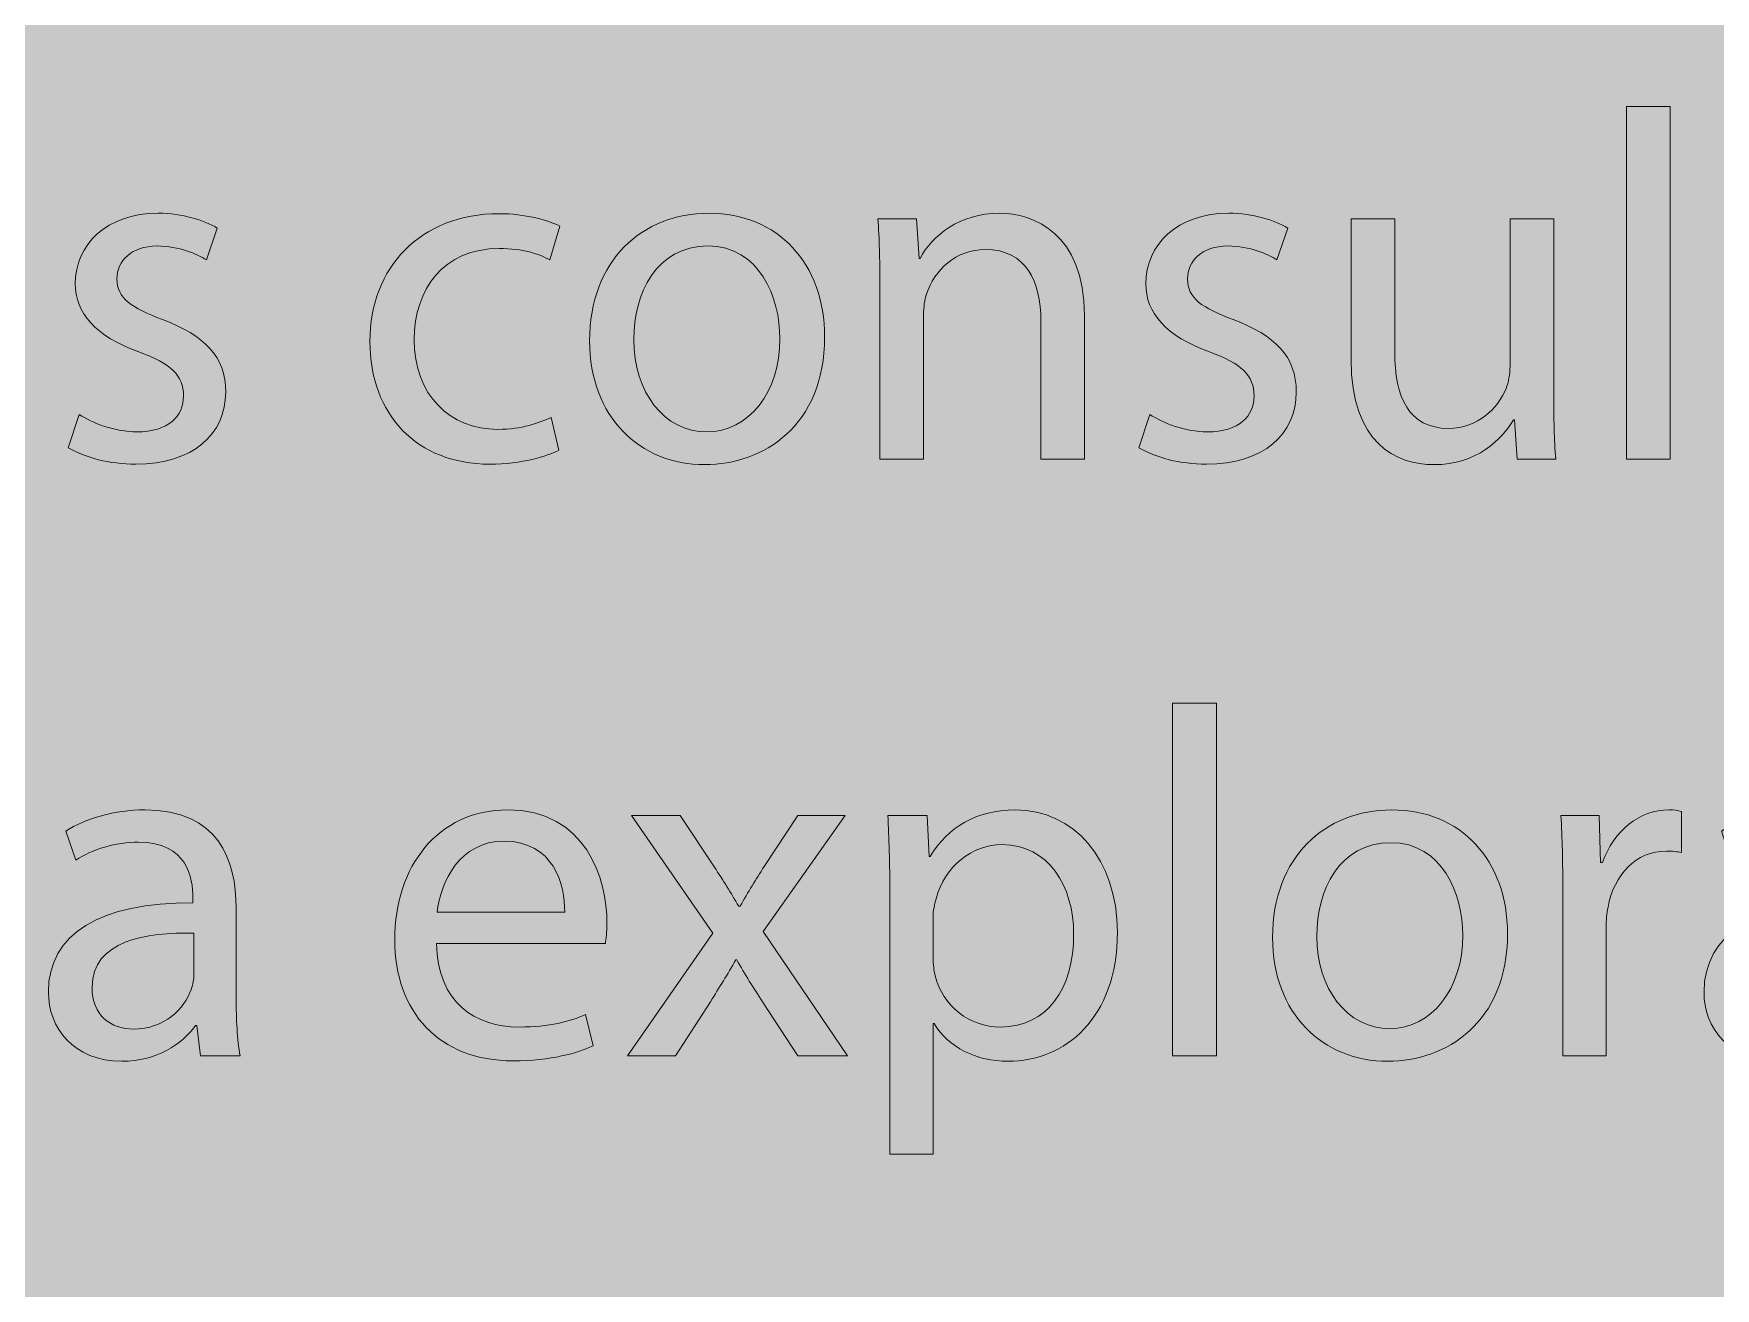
# Model space of a CAD drawing. Header units: inches. Extents: x -507 to 1392, y -754 to 68.
# Drawn here: x -96.98 to -56.38, y -101.86 to -71.57 of the extents above; entities that cross this region are included whole.
import ezdxf

# ---------------------------------------------------------------- set-up
doc = ezdxf.new("R2010")
doc.units = ezdxf.units.IN
doc.header["$MEASUREMENT"] = 0
doc.layers.add('Front', color=7, linetype='Continuous')
picture_1 = doc.add_image_def('image1.png', size_in_pixel=(3301, 2181))
picture_2 = doc.add_image_def('image10.png', size_in_pixel=(3013, 3012))

# ---------------------------------------------------------------- blocks, each defined once
blk = doc.blocks.new('block 3')
at = {"layer": 'Front', "true_color": 0x326699}
h = blk.add_hatch(color=165, dxfattribs=at)
h.dxf.hatch_style = 2
h.paths.add_polyline_path([(-211, -462.1), (-211, 61.249), (581, 61.249), (581, -462.1)])
at = {"layer": 'Front'}
image = blk.add_image(picture_1, insert=(-211, -462.191), size_in_units=(792.24, 523.44), dxfattribs=at)
blk = doc.blocks.new('block 48')
at = {"layer": 'Front', "true_color": 0x231f20}
h = blk.add_hatch(color=250, dxfattribs=at)
h.dxf.hatch_style = 2
h.paths.add_polyline_path([(-58.529, -73.33), (-57.474, -73.33), (-57.474, -81.845), (-58.529, -81.845)])
h = blk.add_hatch(color=250, dxfattribs=at)
h.dxf.hatch_style = 2
edge = h.paths.add_edge_path()
edge.add_spline(control_points=[(-95.885, -80.766), (-95.573, -80.97), (-95.021, -81.186), (-94.493, -81.186), (-93.726, -81.186), (-93.366, -80.802), (-93.366, -80.322), (-93.366, -79.818), (-93.666, -79.542), (-94.445, -79.254), (-95.489, -78.883), (-95.98, -78.307), (-95.98, -77.611), (-95.98, -76.676), (-95.225, -75.909), (-93.978, -75.909), (-93.39, -75.909), (-92.874, -76.076), (-92.55, -76.268), (-92.55, -76.268), (-92.814, -77.036), (-92.814, -77.036), (-93.042, -76.892), (-93.462, -76.7), (-94.001, -76.7), (-94.625, -76.7), (-94.973, -77.06), (-94.973, -77.492), (-94.973, -77.971), (-94.625, -78.187), (-93.87, -78.475), (-92.862, -78.859), (-92.347, -79.363), (-92.347, -80.226), (-92.347, -81.246), (-93.138, -81.965), (-94.518, -81.965), (-95.153, -81.965), (-95.741, -81.809), (-96.148, -81.569), (-96.148, -81.569), (-95.885, -80.766), (-95.885, -80.766)], knot_values=[0, 0, 0, 0, 1, 1, 1, 2, 2, 2, 3, 3, 3, 4, 4, 4, 5, 5, 5, 6, 6, 6, 7, 7, 7, 8, 8, 8, 9, 9, 9, 10, 10, 10, 11, 11, 11, 12, 12, 12, 13, 13, 13, 14, 14, 14, 14], degree=3, periodic=1)
h = blk.add_hatch(color=250, dxfattribs=at)
h.dxf.hatch_style = 2
edge = h.paths.add_edge_path()
edge.add_spline(control_points=[(-84.307, -81.629), (-84.583, -81.773), (-85.194, -81.965), (-85.974, -81.965), (-87.725, -81.965), (-88.865, -80.778), (-88.865, -79.003), (-88.865, -77.216), (-87.641, -75.92), (-85.746, -75.92), (-85.123, -75.92), (-84.571, -76.076), (-84.283, -76.22), (-84.283, -76.22), (-84.523, -77.036), (-84.523, -77.036), (-84.775, -76.892), (-85.17, -76.76), (-85.746, -76.76), (-87.078, -76.76), (-87.797, -77.744), (-87.797, -78.955), (-87.797, -80.298), (-86.934, -81.125), (-85.782, -81.125), (-85.183, -81.125), (-84.787, -80.97), (-84.487, -80.838), (-84.487, -80.838), (-84.307, -81.629), (-84.307, -81.629)], knot_values=[0, 0, 0, 0, 1, 1, 1, 2, 2, 2, 3, 3, 3, 4, 4, 4, 5, 5, 5, 6, 6, 6, 7, 7, 7, 8, 8, 8, 9, 9, 9, 10, 10, 10, 10], degree=3, periodic=1)
h = blk.add_hatch(color=250, dxfattribs=at)
h.dxf.hatch_style = 2
edge = h.paths.add_edge_path()
edge.add_spline(control_points=[(-77.888, -78.895), (-77.888, -81.042), (-79.375, -81.977), (-80.778, -81.977), (-82.35, -81.977), (-83.561, -80.826), (-83.561, -78.991), (-83.561, -77.048), (-82.29, -75.909), (-80.683, -75.909), (-79.015, -75.909), (-77.888, -77.12), (-77.888, -78.895)], knot_values=[0, 0, 0, 0, 1, 1, 1, 2, 2, 2, 3, 3, 3, 4, 4, 4, 4], degree=3, periodic=1)
edge = h.paths.add_edge_path()
edge.add_spline(control_points=[(-82.494, -78.955), (-82.494, -80.226), (-81.762, -81.186), (-80.73, -81.186), (-79.723, -81.186), (-78.967, -80.238), (-78.967, -78.931), (-78.967, -77.947), (-79.459, -76.7), (-80.707, -76.7), (-81.954, -76.7), (-82.494, -77.852), (-82.494, -78.955)], knot_values=[0, 0, 0, 0, 1, 1, 1, 2, 2, 2, 3, 3, 3, 4, 4, 4, 4], degree=3, periodic=1)
h = blk.add_hatch(color=250, dxfattribs=at)
h.dxf.hatch_style = 2
edge = h.paths.add_edge_path()
edge.add_spline(control_points=[(-76.553, -77.611), (-76.553, -77.012), (-76.565, -76.52), (-76.601, -76.041), (-76.601, -76.041), (-75.666, -76.041), (-75.666, -76.041), (-75.666, -76.041), (-75.605, -77), (-75.605, -77), (-75.605, -77), (-75.582, -77), (-75.582, -77), (-75.294, -76.448), (-74.622, -75.909), (-73.663, -75.909), (-72.859, -75.909), (-71.612, -76.388), (-71.612, -78.379), (-71.612, -78.379), (-71.612, -81.845), (-71.612, -81.845), (-71.612, -81.845), (-72.667, -81.845), (-72.667, -81.845), (-72.667, -81.845), (-72.667, -78.499), (-72.667, -78.499), (-72.667, -77.563), (-73.015, -76.784), (-74.011, -76.784), (-74.706, -76.784), (-75.246, -77.276), (-75.426, -77.863), (-75.474, -77.995), (-75.498, -78.175), (-75.498, -78.355), (-75.498, -78.355), (-75.498, -81.845), (-75.498, -81.845), (-75.498, -81.845), (-76.553, -81.845), (-76.553, -81.845), (-76.553, -81.845), (-76.553, -77.611), (-76.553, -77.611)], knot_values=[0, 0, 0, 0, 1, 1, 1, 2, 2, 2, 3, 3, 3, 4, 4, 4, 5, 5, 5, 6, 6, 6, 7, 7, 7, 8, 8, 8, 9, 9, 9, 10, 10, 10, 11, 11, 11, 12, 12, 12, 13, 13, 13, 14, 14, 14, 15, 15, 15, 15], degree=3, periodic=1)
h = blk.add_hatch(color=250, dxfattribs=at)
h.dxf.hatch_style = 2
edge = h.paths.add_edge_path()
edge.add_spline(control_points=[(-70.037, -80.766), (-69.725, -80.97), (-69.173, -81.186), (-68.646, -81.186), (-67.878, -81.186), (-67.519, -80.802), (-67.519, -80.322), (-67.519, -79.818), (-67.818, -79.542), (-68.598, -79.254), (-69.641, -78.883), (-70.133, -78.307), (-70.133, -77.611), (-70.133, -76.676), (-69.377, -75.909), (-68.13, -75.909), (-67.542, -75.909), (-67.026, -76.076), (-66.703, -76.268), (-66.703, -76.268), (-66.967, -77.036), (-66.967, -77.036), (-67.194, -76.892), (-67.614, -76.7), (-68.154, -76.7), (-68.778, -76.7), (-69.125, -77.06), (-69.125, -77.492), (-69.125, -77.971), (-68.778, -78.187), (-68.022, -78.475), (-67.015, -78.859), (-66.499, -79.363), (-66.499, -80.226), (-66.499, -81.246), (-67.291, -81.965), (-68.67, -81.965), (-69.305, -81.965), (-69.893, -81.809), (-70.301, -81.569), (-70.301, -81.569), (-70.037, -80.766), (-70.037, -80.766)], knot_values=[0, 0, 0, 0, 1, 1, 1, 2, 2, 2, 3, 3, 3, 4, 4, 4, 5, 5, 5, 6, 6, 6, 7, 7, 7, 8, 8, 8, 9, 9, 9, 10, 10, 10, 11, 11, 11, 12, 12, 12, 13, 13, 13, 14, 14, 14, 14], degree=3, periodic=1)
h = blk.add_hatch(color=250, dxfattribs=at)
h.dxf.hatch_style = 2
edge = h.paths.add_edge_path()
edge.add_spline(control_points=[(-60.284, -80.262), (-60.284, -80.862), (-60.272, -81.39), (-60.236, -81.845), (-60.236, -81.845), (-61.171, -81.845), (-61.171, -81.845), (-61.171, -81.845), (-61.231, -80.898), (-61.231, -80.898), (-61.231, -80.898), (-61.255, -80.898), (-61.255, -80.898), (-61.531, -81.366), (-62.143, -81.977), (-63.174, -81.977), (-64.085, -81.977), (-65.177, -81.474), (-65.177, -79.435), (-65.177, -79.435), (-65.177, -76.041), (-65.177, -76.041), (-65.177, -76.041), (-64.122, -76.041), (-64.122, -76.041), (-64.122, -76.041), (-64.122, -79.254), (-64.122, -79.254), (-64.122, -80.358), (-63.786, -81.102), (-62.826, -81.102), (-62.119, -81.102), (-61.627, -80.61), (-61.435, -80.142), (-61.375, -79.986), (-61.339, -79.794), (-61.339, -79.603), (-61.339, -79.603), (-61.339, -76.041), (-61.339, -76.041), (-61.339, -76.041), (-60.284, -76.041), (-60.284, -76.041), (-60.284, -76.041), (-60.284, -80.262), (-60.284, -80.262)], knot_values=[0, 0, 0, 0, 1, 1, 1, 2, 2, 2, 3, 3, 3, 4, 4, 4, 5, 5, 5, 6, 6, 6, 7, 7, 7, 8, 8, 8, 9, 9, 9, 10, 10, 10, 11, 11, 11, 12, 12, 12, 13, 13, 13, 14, 14, 14, 15, 15, 15, 15], degree=3, periodic=1)
h = blk.add_hatch(color=250, dxfattribs=at)
h.dxf.hatch_style = 2
h.paths.add_polyline_path([(-69.485, -87.73), (-68.429, -87.73), (-68.429, -96.246), (-69.485, -96.246)])
h = blk.add_hatch(color=250, dxfattribs=at)
h.dxf.hatch_style = 2
edge = h.paths.add_edge_path()
edge.add_spline(control_points=[(-92.958, -96.246), (-92.958, -96.246), (-93.042, -95.514), (-93.042, -95.514), (-93.042, -95.514), (-93.078, -95.514), (-93.078, -95.514), (-93.402, -95.97), (-94.025, -96.377), (-94.853, -96.377), (-96.028, -96.377), (-96.628, -95.55), (-96.628, -94.71), (-96.628, -93.307), (-95.381, -92.54), (-93.138, -92.552), (-93.138, -92.552), (-93.138, -92.432), (-93.138, -92.432), (-93.138, -91.952), (-93.27, -91.088), (-94.457, -91.088), (-94.997, -91.088), (-95.561, -91.256), (-95.968, -91.52), (-95.968, -91.52), (-96.208, -90.825), (-96.208, -90.825), (-95.729, -90.513), (-95.033, -90.309), (-94.301, -90.309), (-92.526, -90.309), (-92.095, -91.52), (-92.095, -92.684), (-92.095, -92.684), (-92.095, -94.854), (-92.095, -94.854), (-92.095, -95.358), (-92.071, -95.85), (-91.999, -96.246), (-91.999, -96.246), (-92.958, -96.246), (-92.958, -96.246)], knot_values=[0, 0, 0, 0, 1, 1, 1, 2, 2, 2, 3, 3, 3, 4, 4, 4, 5, 5, 5, 6, 6, 6, 7, 7, 7, 8, 8, 8, 9, 9, 9, 10, 10, 10, 11, 11, 11, 12, 12, 12, 13, 13, 13, 14, 14, 14, 14], degree=3, periodic=1)
edge = h.paths.add_edge_path()
edge.add_spline(control_points=[(-93.114, -93.283), (-94.266, -93.259), (-95.573, -93.463), (-95.573, -94.59), (-95.573, -95.274), (-95.117, -95.598), (-94.577, -95.598), (-93.822, -95.598), (-93.342, -95.118), (-93.174, -94.626), (-93.138, -94.519), (-93.114, -94.398), (-93.114, -94.291), (-93.114, -94.291), (-93.114, -93.283), (-93.114, -93.283)], knot_values=[0, 0, 0, 0, 1, 1, 1, 2, 2, 2, 3, 3, 3, 4, 4, 4, 5, 5, 5, 5], degree=3, periodic=1)
h = blk.add_hatch(color=250, dxfattribs=at)
h.dxf.hatch_style = 2
edge = h.paths.add_edge_path()
edge.add_spline(control_points=[(-87.257, -93.535), (-87.233, -94.962), (-86.321, -95.55), (-85.266, -95.55), (-84.511, -95.55), (-84.055, -95.418), (-83.659, -95.25), (-83.659, -95.25), (-83.479, -96.006), (-83.479, -96.006), (-83.851, -96.174), (-84.486, -96.366), (-85.41, -96.366), (-87.197, -96.366), (-88.265, -95.19), (-88.265, -93.439), (-88.265, -91.688), (-87.233, -90.309), (-85.542, -90.309), (-83.647, -90.309), (-83.143, -91.976), (-83.143, -93.043), (-83.143, -93.259), (-83.167, -93.427), (-83.179, -93.535), (-83.179, -93.535), (-87.257, -93.535), (-87.257, -93.535)], knot_values=[0, 0, 0, 0, 1, 1, 1, 2, 2, 2, 3, 3, 3, 4, 4, 4, 5, 5, 5, 6, 6, 6, 7, 7, 7, 8, 8, 8, 9, 9, 9, 9], degree=3, periodic=1)
edge = h.paths.add_edge_path()
edge.add_spline(control_points=[(-84.163, -92.779), (-84.151, -92.108), (-84.438, -91.064), (-85.626, -91.064), (-86.693, -91.064), (-87.161, -92.048), (-87.245, -92.779), (-87.245, -92.779), (-84.163, -92.779), (-84.163, -92.779)], knot_values=[0, 0, 0, 0, 1, 1, 1, 2, 2, 2, 3, 3, 3, 3], degree=3, periodic=1)
h = blk.add_hatch(color=250, dxfattribs=at)
h.dxf.hatch_style = 2
edge = h.paths.add_edge_path()
edge.add_spline(control_points=[(-81.377, -90.441), (-81.377, -90.441), (-80.549, -91.688), (-80.549, -91.688), (-80.333, -92.012), (-80.153, -92.312), (-79.962, -92.636), (-79.962, -92.636), (-79.926, -92.636), (-79.926, -92.636), (-79.734, -92.288), (-79.542, -91.988), (-79.35, -91.676), (-79.35, -91.676), (-78.535, -90.441), (-78.535, -90.441), (-78.535, -90.441), (-77.395, -90.441), (-77.395, -90.441), (-77.395, -90.441), (-79.374, -93.247), (-79.374, -93.247), (-79.374, -93.247), (-77.335, -96.246), (-77.335, -96.246), (-77.335, -96.246), (-78.535, -96.246), (-78.535, -96.246), (-78.535, -96.246), (-79.386, -94.938), (-79.386, -94.938), (-79.614, -94.603), (-79.806, -94.279), (-80.01, -93.931), (-80.01, -93.931), (-80.034, -93.931), (-80.034, -93.931), (-80.226, -94.279), (-80.429, -94.59), (-80.646, -94.938), (-80.646, -94.938), (-81.485, -96.246), (-81.485, -96.246), (-81.485, -96.246), (-82.648, -96.246), (-82.648, -96.246), (-82.648, -96.246), (-80.585, -93.283), (-80.585, -93.283), (-80.585, -93.283), (-82.552, -90.441), (-82.552, -90.441), (-82.552, -90.441), (-81.377, -90.441), (-81.377, -90.441)], knot_values=[0, 0, 0, 0, 1, 1, 1, 2, 2, 2, 3, 3, 3, 4, 4, 4, 5, 5, 5, 6, 6, 6, 7, 7, 7, 8, 8, 8, 9, 9, 9, 10, 10, 10, 11, 11, 11, 12, 12, 12, 13, 13, 13, 14, 14, 14, 15, 15, 15, 16, 16, 16, 17, 17, 17, 18, 18, 18, 18], degree=3, periodic=1)
h = blk.add_hatch(color=250, dxfattribs=at)
h.dxf.hatch_style = 2
edge = h.paths.add_edge_path()
edge.add_spline(control_points=[(-76.312, -92.336), (-76.312, -91.592), (-76.336, -90.993), (-76.36, -90.441), (-76.36, -90.441), (-75.413, -90.441), (-75.413, -90.441), (-75.413, -90.441), (-75.365, -91.436), (-75.365, -91.436), (-75.365, -91.436), (-75.341, -91.436), (-75.341, -91.436), (-74.909, -90.729), (-74.226, -90.309), (-73.278, -90.309), (-71.875, -90.309), (-70.819, -91.496), (-70.819, -93.259), (-70.819, -95.346), (-72.091, -96.377), (-73.458, -96.377), (-74.226, -96.377), (-74.897, -96.042), (-75.245, -95.466), (-75.245, -95.466), (-75.269, -95.466), (-75.269, -95.466), (-75.269, -95.466), (-75.269, -98.62), (-75.269, -98.62), (-75.269, -98.62), (-76.312, -98.62), (-76.312, -98.62), (-76.312, -98.62), (-76.312, -92.336), (-76.312, -92.336)], knot_values=[0, 0, 0, 0, 1, 1, 1, 2, 2, 2, 3, 3, 3, 4, 4, 4, 5, 5, 5, 6, 6, 6, 7, 7, 7, 8, 8, 8, 9, 9, 9, 10, 10, 10, 11, 11, 11, 12, 12, 12, 12], degree=3, periodic=1)
edge = h.paths.add_edge_path()
edge.add_spline(control_points=[(-75.269, -93.883), (-75.269, -94.039), (-75.245, -94.183), (-75.221, -94.314), (-75.029, -95.046), (-74.394, -95.55), (-73.638, -95.55), (-72.522, -95.55), (-71.875, -94.639), (-71.875, -93.307), (-71.875, -92.144), (-72.486, -91.148), (-73.602, -91.148), (-74.322, -91.148), (-74.993, -91.664), (-75.197, -92.456), (-75.233, -92.587), (-75.269, -92.744), (-75.269, -92.887), (-75.269, -92.887), (-75.269, -93.883), (-75.269, -93.883)], knot_values=[0, 0, 0, 0, 1, 1, 1, 2, 2, 2, 3, 3, 3, 4, 4, 4, 5, 5, 5, 6, 6, 6, 7, 7, 7, 7], degree=3, periodic=1)
h = blk.add_hatch(color=250, dxfattribs=at)
h.dxf.hatch_style = 2
edge = h.paths.add_edge_path()
edge.add_spline(control_points=[(-61.4, -93.295), (-61.4, -95.442), (-62.887, -96.377), (-64.29, -96.377), (-65.861, -96.377), (-67.073, -95.226), (-67.073, -93.391), (-67.073, -91.448), (-65.801, -90.309), (-64.194, -90.309), (-62.527, -90.309), (-61.4, -91.52), (-61.4, -93.295)], knot_values=[0, 0, 0, 0, 1, 1, 1, 2, 2, 2, 3, 3, 3, 4, 4, 4, 4], degree=3, periodic=1)
edge = h.paths.add_edge_path()
edge.add_spline(control_points=[(-66.005, -93.355), (-66.005, -94.626), (-65.273, -95.586), (-64.242, -95.586), (-63.235, -95.586), (-62.479, -94.639), (-62.479, -93.331), (-62.479, -92.348), (-62.971, -91.101), (-64.218, -91.101), (-65.465, -91.101), (-66.005, -92.252), (-66.005, -93.355)], knot_values=[0, 0, 0, 0, 1, 1, 1, 2, 2, 2, 3, 3, 3, 4, 4, 4, 4], degree=3, periodic=1)
h = blk.add_hatch(color=250, dxfattribs=at)
h.dxf.hatch_style = 2
edge = h.paths.add_edge_path()
edge.add_spline(control_points=[(-60.065, -92.252), (-60.065, -91.568), (-60.077, -90.98), (-60.113, -90.441), (-60.113, -90.441), (-59.189, -90.441), (-59.189, -90.441), (-59.189, -90.441), (-59.153, -91.58), (-59.153, -91.58), (-59.153, -91.58), (-59.105, -91.58), (-59.105, -91.58), (-58.842, -90.801), (-58.206, -90.309), (-57.499, -90.309), (-57.378, -90.309), (-57.294, -90.321), (-57.198, -90.345), (-57.198, -90.345), (-57.198, -91.34), (-57.198, -91.34), (-57.307, -91.316), (-57.415, -91.304), (-57.558, -91.304), (-58.302, -91.304), (-58.83, -91.868), (-58.974, -92.66), (-58.998, -92.804), (-59.021, -92.971), (-59.021, -93.151), (-59.021, -93.151), (-59.021, -96.246), (-59.021, -96.246), (-59.021, -96.246), (-60.065, -96.246), (-60.065, -96.246), (-60.065, -96.246), (-60.065, -92.252), (-60.065, -92.252)], knot_values=[0, 0, 0, 0, 1, 1, 1, 2, 2, 2, 3, 3, 3, 4, 4, 4, 5, 5, 5, 6, 6, 6, 7, 7, 7, 8, 8, 8, 9, 9, 9, 10, 10, 10, 11, 11, 11, 12, 12, 12, 13, 13, 13, 13], degree=3, periodic=1)
h = blk.add_hatch(color=250, dxfattribs=at)
h.dxf.hatch_style = 2
edge = h.paths.add_edge_path()
edge.add_spline(control_points=[(-52.986, -96.246), (-52.986, -96.246), (-53.07, -95.514), (-53.07, -95.514), (-53.07, -95.514), (-53.106, -95.514), (-53.106, -95.514), (-53.43, -95.97), (-54.054, -96.377), (-54.881, -96.377), (-56.057, -96.377), (-56.656, -95.55), (-56.656, -94.71), (-56.656, -93.307), (-55.409, -92.54), (-53.167, -92.552), (-53.167, -92.552), (-53.167, -92.432), (-53.167, -92.432), (-53.167, -91.952), (-53.298, -91.088), (-54.485, -91.088), (-55.025, -91.088), (-55.589, -91.256), (-55.997, -91.52), (-55.997, -91.52), (-56.237, -90.825), (-56.237, -90.825), (-55.757, -90.513), (-55.062, -90.309), (-54.33, -90.309), (-52.555, -90.309), (-52.123, -91.52), (-52.123, -92.684), (-52.123, -92.684), (-52.123, -94.854), (-52.123, -94.854), (-52.123, -95.358), (-52.099, -95.85), (-52.027, -96.246), (-52.027, -96.246), (-52.986, -96.246), (-52.986, -96.246)], knot_values=[0, 0, 0, 0, 1, 1, 1, 2, 2, 2, 3, 3, 3, 4, 4, 4, 5, 5, 5, 6, 6, 6, 7, 7, 7, 8, 8, 8, 9, 9, 9, 10, 10, 10, 11, 11, 11, 12, 12, 12, 13, 13, 13, 14, 14, 14, 14], degree=3, periodic=1)
edge = h.paths.add_edge_path()
edge.add_spline(control_points=[(-53.143, -93.283), (-54.294, -93.259), (-55.601, -93.463), (-55.601, -94.59), (-55.601, -95.274), (-55.145, -95.598), (-54.605, -95.598), (-53.85, -95.598), (-53.37, -95.118), (-53.202, -94.626), (-53.167, -94.519), (-53.143, -94.398), (-53.143, -94.291), (-53.143, -94.291), (-53.143, -93.283), (-53.143, -93.283)], knot_values=[0, 0, 0, 0, 1, 1, 1, 2, 2, 2, 3, 3, 3, 4, 4, 4, 5, 5, 5, 5], degree=3, periodic=1)
at = {"layer": 'Front', "lineweight": 0}
for points in [[(-58.529, -73.33), (-57.474, -73.33), (-57.474, -81.845), (-58.529, -81.845), (-58.529, -73.33)], [(-69.485, -87.73), (-68.429, -87.73), (-68.429, -96.246), (-69.485, -96.246), (-69.485, -87.73)]]:
    blk.add_lwpolyline(points, dxfattribs=at)
for points, knots in [([(-95.885, -80.766), (-95.573, -80.97), (-95.021, -81.186), (-94.493, -81.186), (-93.726, -81.186), (-93.366, -80.802), (-93.366, -80.322), (-93.366, -79.818), (-93.666, -79.542), (-94.445, -79.254), (-95.489, -78.883), (-95.98, -78.307), (-95.98, -77.611), (-95.98, -76.676), (-95.225, -75.909), (-93.978, -75.909), (-93.39, -75.909), (-92.874, -76.076), (-92.55, -76.268), (-92.55, -76.268), (-92.814, -77.036), (-92.814, -77.036), (-93.042, -76.892), (-93.462, -76.7), (-94.001, -76.7), (-94.625, -76.7), (-94.973, -77.06), (-94.973, -77.492), (-94.973, -77.971), (-94.625, -78.187), (-93.87, -78.475), (-92.862, -78.859), (-92.347, -79.363), (-92.347, -80.226), (-92.347, -81.246), (-93.138, -81.965), (-94.518, -81.965), (-95.153, -81.965), (-95.741, -81.809), (-96.148, -81.569), (-96.148, -81.569), (-95.885, -80.766), (-95.885, -80.766)], [0, 0, 0, 0, 1, 1, 1, 2, 2, 2, 3, 3, 3, 4, 4, 4, 5, 5, 5, 6, 6, 6, 7, 7, 7, 8, 8, 8, 9, 9, 9, 10, 10, 10, 11, 11, 11, 12, 12, 12, 13, 13, 13, 14, 14, 14, 14]), ([(-84.307, -81.629), (-84.583, -81.773), (-85.194, -81.965), (-85.974, -81.965), (-87.725, -81.965), (-88.865, -80.778), (-88.865, -79.003), (-88.865, -77.216), (-87.641, -75.92), (-85.746, -75.92), (-85.123, -75.92), (-84.571, -76.076), (-84.283, -76.22), (-84.283, -76.22), (-84.523, -77.036), (-84.523, -77.036), (-84.775, -76.892), (-85.17, -76.76), (-85.746, -76.76), (-87.078, -76.76), (-87.797, -77.744), (-87.797, -78.955), (-87.797, -80.298), (-86.934, -81.125), (-85.782, -81.125), (-85.183, -81.125), (-84.787, -80.97), (-84.487, -80.838), (-84.487, -80.838), (-84.307, -81.629), (-84.307, -81.629)], [0, 0, 0, 0, 1, 1, 1, 2, 2, 2, 3, 3, 3, 4, 4, 4, 5, 5, 5, 6, 6, 6, 7, 7, 7, 8, 8, 8, 9, 9, 9, 10, 10, 10, 10]), ([(-77.888, -78.895), (-77.888, -81.042), (-79.375, -81.977), (-80.778, -81.977), (-82.35, -81.977), (-83.561, -80.826), (-83.561, -78.991), (-83.561, -77.048), (-82.29, -75.909), (-80.683, -75.909), (-79.015, -75.909), (-77.888, -77.12), (-77.888, -78.895)], [0, 0, 0, 0, 1, 1, 1, 2, 2, 2, 3, 3, 3, 4, 4, 4, 4]), ([(-76.553, -77.611), (-76.553, -77.012), (-76.565, -76.52), (-76.601, -76.041), (-76.601, -76.041), (-75.666, -76.041), (-75.666, -76.041), (-75.666, -76.041), (-75.605, -77), (-75.605, -77), (-75.605, -77), (-75.582, -77), (-75.582, -77), (-75.294, -76.448), (-74.622, -75.909), (-73.663, -75.909), (-72.859, -75.909), (-71.612, -76.388), (-71.612, -78.379), (-71.612, -78.379), (-71.612, -81.845), (-71.612, -81.845), (-71.612, -81.845), (-72.667, -81.845), (-72.667, -81.845), (-72.667, -81.845), (-72.667, -78.499), (-72.667, -78.499), (-72.667, -77.563), (-73.015, -76.784), (-74.011, -76.784), (-74.706, -76.784), (-75.246, -77.276), (-75.426, -77.863), (-75.474, -77.995), (-75.498, -78.175), (-75.498, -78.355), (-75.498, -78.355), (-75.498, -81.845), (-75.498, -81.845), (-75.498, -81.845), (-76.553, -81.845), (-76.553, -81.845), (-76.553, -81.845), (-76.553, -77.611), (-76.553, -77.611)], [0, 0, 0, 0, 1, 1, 1, 2, 2, 2, 3, 3, 3, 4, 4, 4, 5, 5, 5, 6, 6, 6, 7, 7, 7, 8, 8, 8, 9, 9, 9, 10, 10, 10, 11, 11, 11, 12, 12, 12, 13, 13, 13, 14, 14, 14, 15, 15, 15, 15]), ([(-70.037, -80.766), (-69.725, -80.97), (-69.173, -81.186), (-68.646, -81.186), (-67.878, -81.186), (-67.519, -80.802), (-67.519, -80.322), (-67.519, -79.818), (-67.818, -79.542), (-68.598, -79.254), (-69.641, -78.883), (-70.133, -78.307), (-70.133, -77.611), (-70.133, -76.676), (-69.377, -75.909), (-68.13, -75.909), (-67.542, -75.909), (-67.026, -76.076), (-66.703, -76.268), (-66.703, -76.268), (-66.967, -77.036), (-66.967, -77.036), (-67.194, -76.892), (-67.614, -76.7), (-68.154, -76.7), (-68.778, -76.7), (-69.125, -77.06), (-69.125, -77.492), (-69.125, -77.971), (-68.778, -78.187), (-68.022, -78.475), (-67.015, -78.859), (-66.499, -79.363), (-66.499, -80.226), (-66.499, -81.246), (-67.291, -81.965), (-68.67, -81.965), (-69.305, -81.965), (-69.893, -81.809), (-70.301, -81.569), (-70.301, -81.569), (-70.037, -80.766), (-70.037, -80.766)], [0, 0, 0, 0, 1, 1, 1, 2, 2, 2, 3, 3, 3, 4, 4, 4, 5, 5, 5, 6, 6, 6, 7, 7, 7, 8, 8, 8, 9, 9, 9, 10, 10, 10, 11, 11, 11, 12, 12, 12, 13, 13, 13, 14, 14, 14, 14]), ([(-60.284, -80.262), (-60.284, -80.862), (-60.272, -81.39), (-60.236, -81.845), (-60.236, -81.845), (-61.171, -81.845), (-61.171, -81.845), (-61.171, -81.845), (-61.231, -80.898), (-61.231, -80.898), (-61.231, -80.898), (-61.255, -80.898), (-61.255, -80.898), (-61.531, -81.366), (-62.143, -81.977), (-63.174, -81.977), (-64.085, -81.977), (-65.177, -81.474), (-65.177, -79.435), (-65.177, -79.435), (-65.177, -76.041), (-65.177, -76.041), (-65.177, -76.041), (-64.122, -76.041), (-64.122, -76.041), (-64.122, -76.041), (-64.122, -79.254), (-64.122, -79.254), (-64.122, -80.358), (-63.786, -81.102), (-62.826, -81.102), (-62.119, -81.102), (-61.627, -80.61), (-61.435, -80.142), (-61.375, -79.986), (-61.339, -79.794), (-61.339, -79.603), (-61.339, -79.603), (-61.339, -76.041), (-61.339, -76.041), (-61.339, -76.041), (-60.284, -76.041), (-60.284, -76.041), (-60.284, -76.041), (-60.284, -80.262), (-60.284, -80.262)], [0, 0, 0, 0, 1, 1, 1, 2, 2, 2, 3, 3, 3, 4, 4, 4, 5, 5, 5, 6, 6, 6, 7, 7, 7, 8, 8, 8, 9, 9, 9, 10, 10, 10, 11, 11, 11, 12, 12, 12, 13, 13, 13, 14, 14, 14, 15, 15, 15, 15]), ([(-82.494, -78.955), (-82.494, -80.226), (-81.762, -81.186), (-80.73, -81.186), (-79.723, -81.186), (-78.967, -80.238), (-78.967, -78.931), (-78.967, -77.947), (-79.459, -76.7), (-80.707, -76.7), (-81.954, -76.7), (-82.494, -77.852), (-82.494, -78.955)], [0, 0, 0, 0, 1, 1, 1, 2, 2, 2, 3, 3, 3, 4, 4, 4, 4]), ([(-92.958, -96.246), (-92.958, -96.246), (-93.042, -95.514), (-93.042, -95.514), (-93.042, -95.514), (-93.078, -95.514), (-93.078, -95.514), (-93.402, -95.97), (-94.025, -96.377), (-94.853, -96.377), (-96.028, -96.377), (-96.628, -95.55), (-96.628, -94.71), (-96.628, -93.307), (-95.381, -92.54), (-93.138, -92.552), (-93.138, -92.552), (-93.138, -92.432), (-93.138, -92.432), (-93.138, -91.952), (-93.27, -91.088), (-94.457, -91.088), (-94.997, -91.088), (-95.561, -91.256), (-95.968, -91.52), (-95.968, -91.52), (-96.208, -90.825), (-96.208, -90.825), (-95.729, -90.513), (-95.033, -90.309), (-94.301, -90.309), (-92.526, -90.309), (-92.095, -91.52), (-92.095, -92.684), (-92.095, -92.684), (-92.095, -94.854), (-92.095, -94.854), (-92.095, -95.358), (-92.071, -95.85), (-91.999, -96.246), (-91.999, -96.246), (-92.958, -96.246), (-92.958, -96.246)], [0, 0, 0, 0, 1, 1, 1, 2, 2, 2, 3, 3, 3, 4, 4, 4, 5, 5, 5, 6, 6, 6, 7, 7, 7, 8, 8, 8, 9, 9, 9, 10, 10, 10, 11, 11, 11, 12, 12, 12, 13, 13, 13, 14, 14, 14, 14]), ([(-87.257, -93.535), (-87.233, -94.962), (-86.321, -95.55), (-85.266, -95.55), (-84.511, -95.55), (-84.055, -95.418), (-83.659, -95.25), (-83.659, -95.25), (-83.479, -96.006), (-83.479, -96.006), (-83.851, -96.174), (-84.486, -96.366), (-85.41, -96.366), (-87.197, -96.366), (-88.265, -95.19), (-88.265, -93.439), (-88.265, -91.688), (-87.233, -90.309), (-85.542, -90.309), (-83.647, -90.309), (-83.143, -91.976), (-83.143, -93.043), (-83.143, -93.259), (-83.167, -93.427), (-83.179, -93.535), (-83.179, -93.535), (-87.257, -93.535), (-87.257, -93.535)], [0, 0, 0, 0, 1, 1, 1, 2, 2, 2, 3, 3, 3, 4, 4, 4, 5, 5, 5, 6, 6, 6, 7, 7, 7, 8, 8, 8, 9, 9, 9, 9]), ([(-81.377, -90.441), (-81.377, -90.441), (-80.549, -91.688), (-80.549, -91.688), (-80.333, -92.012), (-80.153, -92.312), (-79.962, -92.636), (-79.962, -92.636), (-79.926, -92.636), (-79.926, -92.636), (-79.734, -92.288), (-79.542, -91.988), (-79.35, -91.676), (-79.35, -91.676), (-78.535, -90.441), (-78.535, -90.441), (-78.535, -90.441), (-77.395, -90.441), (-77.395, -90.441), (-77.395, -90.441), (-79.374, -93.247), (-79.374, -93.247), (-79.374, -93.247), (-77.335, -96.246), (-77.335, -96.246), (-77.335, -96.246), (-78.535, -96.246), (-78.535, -96.246), (-78.535, -96.246), (-79.386, -94.938), (-79.386, -94.938), (-79.614, -94.603), (-79.806, -94.279), (-80.01, -93.931), (-80.01, -93.931), (-80.034, -93.931), (-80.034, -93.931), (-80.226, -94.279), (-80.429, -94.59), (-80.646, -94.938), (-80.646, -94.938), (-81.485, -96.246), (-81.485, -96.246), (-81.485, -96.246), (-82.648, -96.246), (-82.648, -96.246), (-82.648, -96.246), (-80.585, -93.283), (-80.585, -93.283), (-80.585, -93.283), (-82.552, -90.441), (-82.552, -90.441), (-82.552, -90.441), (-81.377, -90.441), (-81.377, -90.441)], [0, 0, 0, 0, 1, 1, 1, 2, 2, 2, 3, 3, 3, 4, 4, 4, 5, 5, 5, 6, 6, 6, 7, 7, 7, 8, 8, 8, 9, 9, 9, 10, 10, 10, 11, 11, 11, 12, 12, 12, 13, 13, 13, 14, 14, 14, 15, 15, 15, 16, 16, 16, 17, 17, 17, 18, 18, 18, 18]), ([(-76.312, -92.336), (-76.312, -91.592), (-76.336, -90.993), (-76.36, -90.441), (-76.36, -90.441), (-75.413, -90.441), (-75.413, -90.441), (-75.413, -90.441), (-75.365, -91.436), (-75.365, -91.436), (-75.365, -91.436), (-75.341, -91.436), (-75.341, -91.436), (-74.909, -90.729), (-74.226, -90.309), (-73.278, -90.309), (-71.875, -90.309), (-70.819, -91.496), (-70.819, -93.259), (-70.819, -95.346), (-72.091, -96.377), (-73.458, -96.377), (-74.226, -96.377), (-74.897, -96.042), (-75.245, -95.466), (-75.245, -95.466), (-75.269, -95.466), (-75.269, -95.466), (-75.269, -95.466), (-75.269, -98.62), (-75.269, -98.62), (-75.269, -98.62), (-76.312, -98.62), (-76.312, -98.62), (-76.312, -98.62), (-76.312, -92.336), (-76.312, -92.336)], [0, 0, 0, 0, 1, 1, 1, 2, 2, 2, 3, 3, 3, 4, 4, 4, 5, 5, 5, 6, 6, 6, 7, 7, 7, 8, 8, 8, 9, 9, 9, 10, 10, 10, 11, 11, 11, 12, 12, 12, 12]), ([(-61.4, -93.295), (-61.4, -95.442), (-62.887, -96.377), (-64.29, -96.377), (-65.861, -96.377), (-67.073, -95.226), (-67.073, -93.391), (-67.073, -91.448), (-65.801, -90.309), (-64.194, -90.309), (-62.527, -90.309), (-61.4, -91.52), (-61.4, -93.295)], [0, 0, 0, 0, 1, 1, 1, 2, 2, 2, 3, 3, 3, 4, 4, 4, 4]), ([(-60.065, -92.252), (-60.065, -91.568), (-60.077, -90.98), (-60.113, -90.441), (-60.113, -90.441), (-59.189, -90.441), (-59.189, -90.441), (-59.189, -90.441), (-59.153, -91.58), (-59.153, -91.58), (-59.153, -91.58), (-59.105, -91.58), (-59.105, -91.58), (-58.842, -90.801), (-58.206, -90.309), (-57.499, -90.309), (-57.378, -90.309), (-57.294, -90.321), (-57.198, -90.345), (-57.198, -90.345), (-57.198, -91.34), (-57.198, -91.34), (-57.307, -91.316), (-57.415, -91.304), (-57.558, -91.304), (-58.302, -91.304), (-58.83, -91.868), (-58.974, -92.66), (-58.998, -92.804), (-59.021, -92.971), (-59.021, -93.151), (-59.021, -93.151), (-59.021, -96.246), (-59.021, -96.246), (-59.021, -96.246), (-60.065, -96.246), (-60.065, -96.246), (-60.065, -96.246), (-60.065, -92.252), (-60.065, -92.252)], [0, 0, 0, 0, 1, 1, 1, 2, 2, 2, 3, 3, 3, 4, 4, 4, 5, 5, 5, 6, 6, 6, 7, 7, 7, 8, 8, 8, 9, 9, 9, 10, 10, 10, 11, 11, 11, 12, 12, 12, 13, 13, 13, 13]), ([(-52.986, -96.246), (-52.986, -96.246), (-53.07, -95.514), (-53.07, -95.514), (-53.07, -95.514), (-53.106, -95.514), (-53.106, -95.514), (-53.43, -95.97), (-54.054, -96.377), (-54.881, -96.377), (-56.057, -96.377), (-56.656, -95.55), (-56.656, -94.71), (-56.656, -93.307), (-55.409, -92.54), (-53.167, -92.552), (-53.167, -92.552), (-53.167, -92.432), (-53.167, -92.432), (-53.167, -91.952), (-53.298, -91.088), (-54.485, -91.088), (-55.025, -91.088), (-55.589, -91.256), (-55.997, -91.52), (-55.997, -91.52), (-56.237, -90.825), (-56.237, -90.825), (-55.757, -90.513), (-55.062, -90.309), (-54.33, -90.309), (-52.555, -90.309), (-52.123, -91.52), (-52.123, -92.684), (-52.123, -92.684), (-52.123, -94.854), (-52.123, -94.854), (-52.123, -95.358), (-52.099, -95.85), (-52.027, -96.246), (-52.027, -96.246), (-52.986, -96.246), (-52.986, -96.246)], [0, 0, 0, 0, 1, 1, 1, 2, 2, 2, 3, 3, 3, 4, 4, 4, 5, 5, 5, 6, 6, 6, 7, 7, 7, 8, 8, 8, 9, 9, 9, 10, 10, 10, 11, 11, 11, 12, 12, 12, 13, 13, 13, 14, 14, 14, 14]), ([(-84.163, -92.779), (-84.151, -92.108), (-84.438, -91.064), (-85.626, -91.064), (-86.693, -91.064), (-87.161, -92.048), (-87.245, -92.779), (-87.245, -92.779), (-84.163, -92.779), (-84.163, -92.779)], [0, 0, 0, 0, 1, 1, 1, 2, 2, 2, 3, 3, 3, 3]), ([(-75.269, -93.883), (-75.269, -94.039), (-75.245, -94.183), (-75.221, -94.314), (-75.029, -95.046), (-74.394, -95.55), (-73.638, -95.55), (-72.522, -95.55), (-71.875, -94.639), (-71.875, -93.307), (-71.875, -92.144), (-72.486, -91.148), (-73.602, -91.148), (-74.322, -91.148), (-74.993, -91.664), (-75.197, -92.456), (-75.233, -92.587), (-75.269, -92.744), (-75.269, -92.887), (-75.269, -92.887), (-75.269, -93.883), (-75.269, -93.883)], [0, 0, 0, 0, 1, 1, 1, 2, 2, 2, 3, 3, 3, 4, 4, 4, 5, 5, 5, 6, 6, 6, 7, 7, 7, 7]), ([(-66.005, -93.355), (-66.005, -94.626), (-65.273, -95.586), (-64.242, -95.586), (-63.235, -95.586), (-62.479, -94.639), (-62.479, -93.331), (-62.479, -92.348), (-62.971, -91.101), (-64.218, -91.101), (-65.465, -91.101), (-66.005, -92.252), (-66.005, -93.355)], [0, 0, 0, 0, 1, 1, 1, 2, 2, 2, 3, 3, 3, 4, 4, 4, 4]), ([(-93.114, -93.283), (-94.266, -93.259), (-95.573, -93.463), (-95.573, -94.59), (-95.573, -95.274), (-95.117, -95.598), (-94.577, -95.598), (-93.822, -95.598), (-93.342, -95.118), (-93.174, -94.626), (-93.138, -94.519), (-93.114, -94.398), (-93.114, -94.291), (-93.114, -94.291), (-93.114, -93.283), (-93.114, -93.283)], [0, 0, 0, 0, 1, 1, 1, 2, 2, 2, 3, 3, 3, 4, 4, 4, 5, 5, 5, 5])]:
    blk.add_open_spline(points, degree=3, knots=knots, dxfattribs=at)

msp = doc.modelspace()

# ---------------------------------------------------------------- block references
at = {"layer": 'Front'}
for name in ['block 3', 'block 48']:
    msp.add_blockref(name, (0, 0), dxfattribs=at)

# ---------------------------------------------------------------- pictures from other files: only their frames are drawn
image = msp.add_image(picture_2, insert=(-506.916, -754.387), size_in_units=(723.12, 722.88), dxfattribs=at)

doc.saveas('drawing.dxf')
